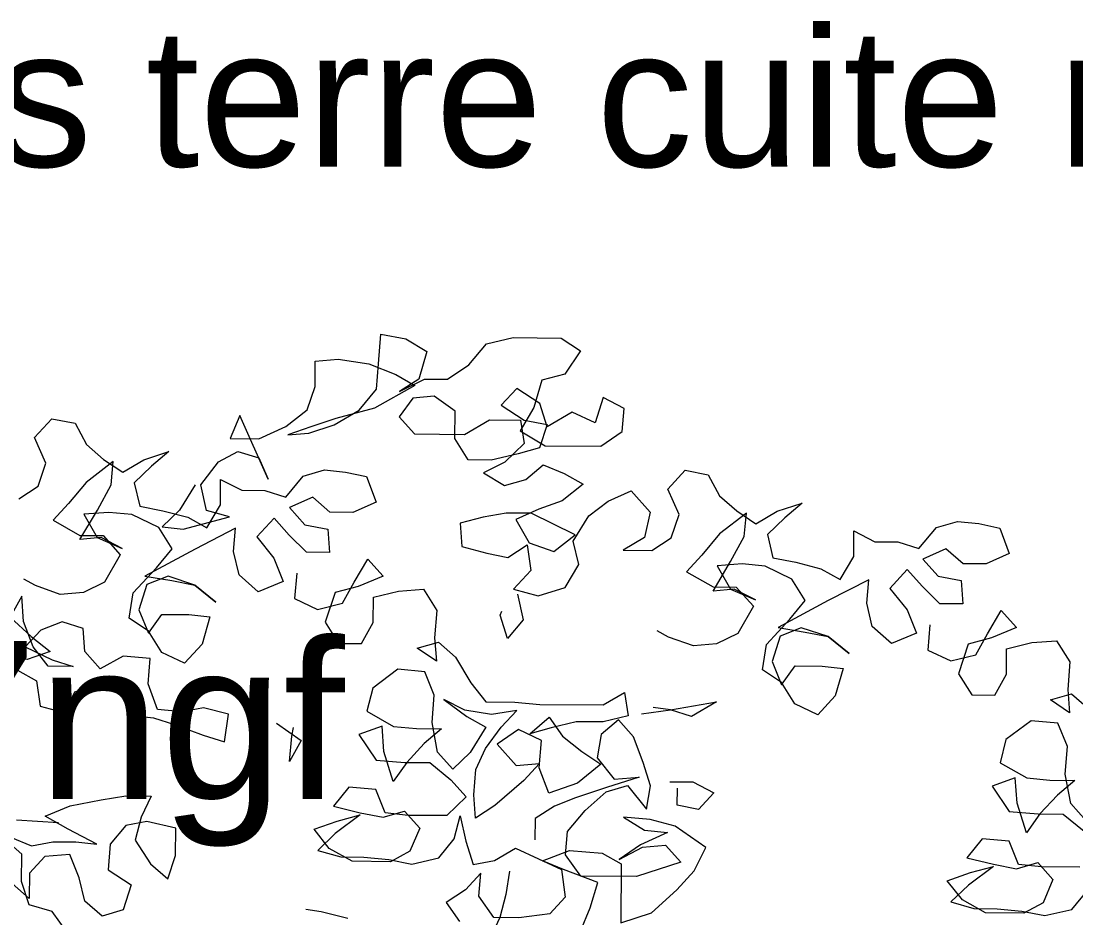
# Model space of a CAD drawing. Header units: millimetres. Extents: x 318905 to 439572, y -5133 to 105868.
# Drawn here: x 409382 to 410717, y 5973 to 7108 of the extents above; entities that cross this region are included whole.
import ezdxf

# ---------------------------------------------------------------- set-up
doc = ezdxf.new("R2010")
doc.units = ezdxf.units.MM
doc.header["$MEASUREMENT"] = 0
doc.layers.add('0_Stylo_No__98', color=154, linetype='Continuous', lineweight=0)
doc.layers.add('INTI_Etiquettes_Stylo_No__1', color=7, linetype='Continuous', lineweight=5)
doc.layers.add('INTI_Agencement_Stylo_No__102', color=7, linetype='Continuous', lineweight=0, true_color=0xcccccc)
doc.styles.add('STYLE_GENERE_2', font='Arial')
doc.styles.add('STYLE_GENERE_3', font='')
doc.styles.get('STYLE_GENERE_3').set_extended_font_data('Arial')
doc.dimstyles.new('STYLE_GENERE__3', dxfattribs={"dimtxt": 0.18, "dimasz": 182.4, "dimexe": 0.18, "dimexo": 0.0625, "dimgap": 0.09, "dimtad": 0, "dimtih": 1, "dimtoh": 1, "dimdec": 4, "dimzin": 0, "dimdsep": 46, "dimcen": 0.09, "dimadec": 0, "dimazin": 0, "dimtfac": 1, "dimtdec": 4, "dimtmove": 0, "dimatfit": 3, "dimldrblk": 'ARROWHEAD_5', "dimfxl": 0, "dimtolj": 1, "dimtzin": 0, "dimarcsym": 0})

# ---------------------------------------------------------------- blocks, each defined once
blk = doc.blocks.new('arbre6[2]', base_point=(409289.9, -542.5))
at = {"layer": 'INTI_Agencement_Stylo_No__102', "linetype": 'Continuous'}
for p, q in [((409834.6, 6673.9), (409837.3, 6711.4)), ((409837.3, 6711.4), (409868.9, 6705.7)), ((409868.9, 6705.7), (409895.5, 6689.4)), ((409971, 6699.5), (410005.1, 6707.2)), ((410005.1, 6707.2), (410065.9, 6706.6)), ((410065.9, 6706.6), (410090.1, 6690.4)), ((409948.9, 6672.9), (409971, 6699.5)), ((409754.3, 6677.3), (409783.5, 6679.7)), ((409783.5, 6679.7), (409822.4, 6674)), ((409895.5, 6689.4), (409885.5, 6654.7)), ((410090.1, 6690.4), (410070.5, 6661.1)), ((409754.1, 6645.2), (409754.3, 6677.3)), ((409822.4, 6674), (409856.4, 6660.3)), ((409831.9, 6641.8), (409834.6, 6673.9)), ((409922, 6654.4), (409948.9, 6672.9)), ((409856.4, 6660.3), (409880.6, 6646.7)), ((409885.5, 6654.7), (409861.1, 6638.9)), ((409861.1, 6638.9), (409892.8, 6654.7)), ((409892.8, 6654.7), (409922, 6654.4)), ((410041.2, 6653.3), (410031.2, 6618.6)), ((410070.5, 6661.1), (410041.2, 6653.3)), ((409744.1, 6615.9), (409754.1, 6645.2)), ((409809.8, 6615.3), (409831.9, 6641.8)), ((409880.6, 6646.7), (409829.3, 6617.8)), ((410009.5, 6642.9), (409989.9, 6621.7)), ((410038.6, 6623.9), (410009.5, 6642.9)), ((409878.1, 6630.7), (409860.8, 6606.8)), ((409904.8, 6633.1), (409878.1, 6630.7)), ((409931.4, 6614.2), (409904.8, 6633.1)), ((410118.9, 6631.2), (410108.9, 6599.2)), ((410145.5, 6617.6), (410118.9, 6631.2)), ((409717.2, 6594.7), (409744.1, 6615.9)), ((409778.1, 6596.8), (409809.8, 6615.3)), ((409829.3, 6617.8), (409780.6, 6604.8)), ((409931.2, 6579.4), (409931.4, 6614.2)), ((409989.9, 6621.7), (410018.9, 6602.7)), ((410031.2, 6618.6), (410014, 6589.3)), ((410048.1, 6594.4), (410038.6, 6623.9)), ((410079.8, 6612.8), (410048.1, 6594.4)), ((410108.9, 6599.2), (410079.8, 6612.8)), ((410142.9, 6588.2), (410145.5, 6617.6)), ((409398.9, 6580.6), (409421, 6604.5)), ((409421, 6604.5), (409450.2, 6598.8)), ((409450.2, 6598.8), (409464.5, 6571.9)), ((409659, 6608.6), (409646.6, 6579.3)), ((409694.8, 6528), (409659, 6608.6)), ((409780.6, 6604.8), (409748.9, 6594.4)), ((409860.8, 6606.8), (409880.1, 6585.2)), ((409943.4, 6584.6), (409975.1, 6603.1)), ((409975.1, 6603.1), (410014.1, 6602.7)), ((410014.1, 6602.7), (410018.7, 6573.2)), ((410018.9, 6602.7), (410048.1, 6597)), ((409683.1, 6578.9), (409717.2, 6594.7)), ((409748.9, 6594.4), (409719.6, 6584)), ((409719.6, 6584), (409746.4, 6586.4)), ((409746.4, 6586.4), (409778.1, 6596.8)), ((409880.1, 6585.2), (409943.4, 6584.6)), ((410014, 6589.3), (410045.4, 6570.3)), ((410048.1, 6597), (410038.1, 6567.7)), ((410116, 6569.7), (410142.9, 6588.2)), ((409413.3, 6548.3), (409398.9, 6580.6)), ((409464.5, 6571.9), (409486.3, 6553)), ((409646.6, 6579.3), (409683.1, 6578.9)), ((409948, 6552.5), (409931.2, 6579.4)), ((410018.7, 6573.2), (409994.2, 6549.4)), ((409537.4, 6552.6), (409569.1, 6563)), ((409569.1, 6563), (409547, 6544.4)), ((409631.8, 6550), (409656.2, 6563.1)), ((409656.2, 6563.1), (409682.9, 6554.8)), ((410011.3, 6559.9), (409977.2, 6552.2)), ((410038.1, 6567.7), (410011.3, 6559.9)), ((410045.4, 6570.3), (410116, 6569.7)), ((409403.3, 6519), (409413.3, 6548.3)), ((409498.4, 6550.2), (409464.2, 6523.8)), ((409486.3, 6553), (409510.5, 6536.7)), ((409495.8, 6520.8), (409498.4, 6550.2)), ((409510.5, 6536.7), (409537.4, 6552.6)), ((409547, 6544.4), (409525, 6523.2)), ((409609.6, 6520.7), (409631.8, 6550)), ((409682.9, 6554.8), (409694.8, 6528)), ((409977.2, 6552.2), (409948, 6552.5)), ((409994.2, 6549.4), (409967.4, 6536.2)), ((410020.8, 6527.7), (410042.8, 6546.2)), ((410042.8, 6546.2), (410069.5, 6535.3)), ((409717, 6505.4), (409739.1, 6532)), ((409739.1, 6532), (409765.9, 6539.8)), ((409765.9, 6539.8), (409792.7, 6536.9)), ((409792.7, 6536.9), (409819.4, 6531.3)), ((409819.4, 6531.3), (409831.3, 6499)), ((409967.4, 6536.2), (409994, 6519.9)), ((410069.5, 6535.3), (410093.7, 6521.7)), ((410200.7, 6515.4), (410222.8, 6539.3)), ((410222.8, 6539.3), (410251.9, 6533.6)), ((410251.9, 6533.6), (410266.3, 6506.7)), ((409378.9, 6503.1), (409403.3, 6519)), ((409464.2, 6523.8), (409442.1, 6497.2)), ((409478.5, 6488.8), (409495.8, 6520.8)), ((409525, 6523.2), (409532.1, 6493.7)), ((409602.3, 6520.8), (409582.6, 6488.8)), ((409616.7, 6488.5), (409609.6, 6520.7)), ((409634.3, 6495.5), (409634.5, 6527.6)), ((409634.5, 6527.6), (409661.2, 6514)), ((409994, 6519.9), (410020.8, 6527.7)), ((410093.7, 6521.7), (410066.8, 6500.5)), ((409661.2, 6514), (409690.3, 6513.7)), ((409690.3, 6513.7), (409717, 6505.4)), ((409751.1, 6505.1), (409721.8, 6492)), ((409772.8, 6486.2), (409751.1, 6505.1)), ((410125.2, 6500), (410154.5, 6513.1)), ((410154.5, 6513.1), (410178.6, 6486.1)), ((410215.1, 6483.1), (410200.7, 6515.4)), ((410266.3, 6506.7), (410288.1, 6487.8)), ((409442.1, 6497.2), (409422.5, 6476)), ((409532.1, 6493.7), (409561.2, 6488.1)), ((409617, 6466.2), (409634.3, 6495.5)), ((409721.8, 6492), (409741.1, 6470.4)), ((409831.3, 6499), (409802, 6485.9)), ((410066.8, 6500.5), (410037.6, 6490.1)), ((410100.7, 6481.5), (410125.2, 6500)), ((410339.2, 6487.3), (410370.9, 6497.8)), ((410370.9, 6497.8), (410348.8, 6479.2)), ((409456.3, 6451.6), (409478.5, 6488.8)), ((409493.1, 6486), (409461.5, 6483.6)), ((409461.5, 6483.6), (409478.3, 6454.1)), ((409522.3, 6483.1), (409493.1, 6486)), ((409556.2, 6466.7), (409522.3, 6483.1)), ((409582.6, 6488.8), (409560.6, 6467.6)), ((409561.2, 6488.1), (409592.8, 6479.8)), ((409587.3, 6464.7), (409645.8, 6480.2)), ((409592.8, 6479.8), (409617, 6466.2)), ((409645.8, 6480.2), (409616.7, 6488.5)), ((409702.2, 6478.8), (409680.2, 6454.9)), ((409721.5, 6457.2), (409702.2, 6478.8)), ((409802, 6485.9), (409772.8, 6486.2)), ((409966.9, 6480), (409937.7, 6472.2)), ((409996.2, 6485.1), (409966.9, 6480)), ((410027.8, 6484.8), (409996.2, 6485.1)), ((410037.6, 6490.1), (410008.3, 6477)), ((410083.5, 6457.5), (410027.8, 6484.8)), ((410081, 6449.5), (410100.7, 6481.5)), ((410178.6, 6486.1), (410171.1, 6454.1)), ((410205.1, 6453.8), (410215.1, 6483.1)), ((410300.2, 6485), (410266, 6458.6)), ((410288.1, 6487.8), (410312.3, 6471.5)), ((410297.6, 6455.6), (410300.2, 6485)), ((410312.3, 6471.5), (410339.2, 6487.3)), ((410348.8, 6479.2), (410326.8, 6458)), ((409422.5, 6476), (409456.4, 6456.9)), ((409573, 6439.8), (409556.2, 6466.7)), ((409560.6, 6467.6), (409587.3, 6464.7)), ((409653.5, 6465.8), (409602.2, 6439.5)), ((409650.8, 6436.4), (409653.5, 6465.8)), ((409741.1, 6470.4), (409770.3, 6464.8)), ((409770.3, 6464.8), (409772.5, 6435.3)), ((409937.7, 6472.2), (409939.9, 6442.8)), ((410008.3, 6477), (410025.1, 6447.4)), ((410518.8, 6440.2), (410540.9, 6466.8)), ((410540.9, 6466.8), (410567.7, 6474.6)), ((410567.7, 6474.6), (410594.5, 6471.7)), ((410594.5, 6471.7), (410621.2, 6466.1)), ((410621.2, 6466.1), (410633.1, 6433.8)), ((409483.1, 6454), (409456.3, 6451.6)), ((409456.4, 6456.9), (409485.6, 6456.7)), ((409478.3, 6454.1), (409509.8, 6440.4)), ((409509.8, 6440.4), (409483.1, 6454)), ((409485.6, 6456.7), (409507.3, 6432.4)), ((409680.2, 6454.9), (409701.9, 6427.9)), ((409743.3, 6435.6), (409721.5, 6457.2)), ((410056.6, 6436.4), (410083.5, 6457.5)), ((410171.1, 6454.1), (410144.2, 6438.3)), ((410180.7, 6437.9), (410205.1, 6453.8)), ((410266, 6458.6), (410243.9, 6432)), ((410280.3, 6423.6), (410297.6, 6455.6)), ((410326.8, 6458), (410333.9, 6428.5)), ((410436.1, 6430.3), (410436.3, 6462.4)), ((410436.3, 6462.4), (410462.9, 6448.8)), ((409602.2, 6439.5), (409538.7, 6405.3)), ((409553.4, 6415.9), (409573, 6439.8)), ((409939.9, 6442.8), (409971.5, 6434.5)), ((409998.2, 6428.9), (410022.6, 6444.7)), ((410022.6, 6444.7), (410027.2, 6412.5)), ((410025.1, 6447.4), (410056.6, 6436.4)), ((410088.1, 6420), (410081, 6449.5)), ((410144.2, 6438.3), (410180.7, 6437.9)), ((410462.9, 6448.8), (410492.1, 6448.5)), ((410492.1, 6448.5), (410518.8, 6440.2)), ((410552.9, 6439.9), (410523.6, 6426.8)), ((410574.6, 6421), (410552.9, 6439.9)), ((409507.3, 6432.4), (409487.6, 6397.8)), ((409657.9, 6406.9), (409650.8, 6436.4)), ((409701.9, 6427.9), (409713.8, 6398.4)), ((409772.5, 6435.3), (409743.3, 6435.6)), ((409803.8, 6397.6), (409821.1, 6426.9)), ((409821.1, 6426.9), (409840.4, 6405.3)), ((409971.5, 6434.5), (409998.2, 6428.9)), ((410243.9, 6432), (410224.3, 6410.8)), ((410333.9, 6428.5), (410363, 6422.9)), ((410418.8, 6401), (410436.1, 6430.3)), ((410523.6, 6426.8), (410542.9, 6405.2)), ((410633.1, 6433.8), (410603.8, 6420.7)), ((409524, 6384), (409553.4, 6415.9)), ((410027.2, 6412.5), (410005.2, 6388.7)), ((410070.9, 6390.7), (410088.1, 6420)), ((410258.1, 6386.4), (410280.3, 6423.6)), ((410294.9, 6420.8), (410263.2, 6418.4)), ((410263.2, 6418.4), (410280.1, 6388.8)), ((410324.1, 6417.9), (410294.9, 6420.8)), ((410358, 6401.5), (410324.1, 6417.9)), ((410363, 6422.9), (410394.6, 6414.6)), ((410394.6, 6414.6), (410418.8, 6401)), ((410504, 6413.6), (410482, 6389.7)), ((410523.3, 6392), (410504, 6413.6)), ((410603.8, 6420.7), (410574.6, 6421)), ((409400, 6393.2), (409385.4, 6401.4)), ((409487.6, 6397.8), (409460.7, 6384.6)), ((409538.7, 6405.3), (409572.7, 6399.7)), ((409567.9, 6405.1), (409541.1, 6394.6)), ((409601.9, 6394), (409567.9, 6405.1)), ((409572.7, 6399.7), (409601.9, 6394)), ((409682.1, 6385.3), (409657.9, 6406.9)), ((409713.8, 6398.4), (409682.1, 6385.3)), ((409730.9, 6408.9), (409728.2, 6376.8)), ((409789, 6370.9), (409803.8, 6397.6)), ((409840.4, 6405.3), (409808.6, 6392.2)), ((410224.3, 6410.8), (410258.2, 6391.7)), ((410374.8, 6374.6), (410358, 6401.5)), ((410455.3, 6400.6), (410404, 6374.3)), ((410452.6, 6371.2), (410455.3, 6400.6)), ((410542.9, 6405.2), (410572, 6399.6)), ((410572, 6399.6), (410574.3, 6370.1)), ((409431.5, 6382.2), (409400, 6393.2)), ((409460.7, 6384.6), (409431.5, 6382.2)), ((409541.1, 6394.6), (409531.1, 6362.6)), ((409601.9, 6394), (409628.5, 6372.4)), ((409628.5, 6372.4), (409601.9, 6394)), ((409779.4, 6384.4), (409766.9, 6347)), ((409808.6, 6392.2), (409779.4, 6384.4)), ((409828, 6378.6), (409859.7, 6386.4)), ((409859.7, 6386.4), (409891.3, 6388.8)), ((409891.3, 6388.8), (409908.1, 6361.8)), ((410005.2, 6388.7), (410036.7, 6380.3)), ((410036.7, 6380.3), (410070.9, 6390.7)), ((410284.9, 6388.8), (410258.1, 6386.4)), ((410258.2, 6391.7), (410287.4, 6391.5)), ((410280.1, 6388.8), (410311.6, 6375.2)), ((410311.6, 6375.2), (410284.9, 6388.8)), ((410287.4, 6391.5), (410309.1, 6367.2)), ((410482, 6389.7), (410503.7, 6362.7)), ((410545.1, 6370.4), (410523.3, 6392)), ((409382.8, 6380), (409368, 6353.3)), ((409385, 6347.8), (409382.8, 6380)), ((409518.9, 6352), (409524, 6384)), ((409728.2, 6376.8), (409757.3, 6363.2)), ((409757.3, 6363.2), (409789, 6370.9)), ((409827.8, 6346.5), (409828, 6378.6)), ((410010.5, 6382.3), (410017.5, 6350.1)), ((410404, 6374.3), (410340.5, 6340.1)), ((410355.2, 6350.7), (410374.8, 6374.6)), ((410459.7, 6341.7), (410452.6, 6371.2)), ((409531.1, 6362.6), (409543, 6333)), ((409908.1, 6361.8), (409905.4, 6327.1)), ((409988.4, 6355.8), (409990.8, 6361.1)), ((410309.1, 6367.2), (410289.4, 6332.6)), ((410503.7, 6362.7), (410515.6, 6333.2)), ((410574.3, 6370.1), (410545.1, 6370.4)), ((410605.6, 6332.4), (410622.8, 6361.7)), ((410622.8, 6361.7), (410642.1, 6340.1)), ((409368, 6353.3), (409394.6, 6329)), ((409397, 6315.6), (409385, 6347.8)), ((409433.7, 6347.4), (409406.8, 6336.9)), ((409460.4, 6339.1), (409433.7, 6347.4)), ((409543.1, 6335.7), (409518.9, 6352)), ((409543, 6333), (409560.2, 6356.9)), ((409560.2, 6356.9), (409594.3, 6356.6)), ((409594.3, 6356.6), (409621, 6353.7)), ((409621, 6353.7), (409611, 6319)), ((409766.9, 6347), (409783.8, 6320.1)), ((409813, 6319.9), (409827.8, 6346.5)), ((409997.9, 6326.2), (409988.4, 6355.8)), ((410017.5, 6350.1), (409997.9, 6326.2)), ((410325.8, 6318.8), (410355.2, 6350.7)), ((409406.8, 6336.9), (409387.2, 6315.7)), ((409462.6, 6309.7), (409460.4, 6339.1)), ((409559.9, 6308.8), (409543.1, 6335.7)), ((410201.8, 6328), (410187.2, 6336.2)), ((410289.4, 6332.6), (410262.5, 6319.4)), ((410340.5, 6340.1), (410374.5, 6334.5)), ((410369.7, 6339.9), (410342.9, 6329.4)), ((410403.7, 6328.8), (410369.7, 6339.9)), ((410374.5, 6334.5), (410403.7, 6328.8)), ((410483.9, 6320.1), (410459.7, 6341.7)), ((410515.6, 6333.2), (410483.9, 6320.1)), ((410532.7, 6343.7), (410530, 6311.6)), ((410590.8, 6305.7), (410605.6, 6332.4)), ((410642.1, 6340.1), (410610.4, 6327)), ((409394.6, 6329), (409418.8, 6310)), ((409611, 6319), (409589, 6295.1)), ((409783.8, 6320.1), (409813, 6319.9)), ((409883.5, 6313.9), (409910.3, 6321.7)), ((409905.4, 6327.1), (409907.7, 6297.6)), ((409910.3, 6321.7), (409932, 6302.7)), ((410233.3, 6317), (410201.8, 6328)), ((410262.5, 6319.4), (410233.3, 6317)), ((410320.6, 6286.8), (410325.8, 6318.8)), ((410342.9, 6329.4), (410332.9, 6297.4)), ((410403.7, 6328.8), (410430.3, 6307.2)), ((410430.3, 6307.2), (410403.7, 6328.8)), ((410581.2, 6319.2), (410568.7, 6281.8)), ((410610.4, 6327), (410581.2, 6319.2)), ((410629.8, 6313.4), (410661.5, 6321.2)), ((410661.5, 6321.2), (410693.1, 6323.5)), ((410693.1, 6323.5), (410709.9, 6296.6)), ((409389.5, 6299.6), (409362.8, 6305.2)), ((409387.2, 6315.7), (409421.2, 6299.3)), ((409418.8, 6310), (409389.5, 6299.6)), ((409416.2, 6291.3), (409397, 6315.6)), ((409481.9, 6288.1), (409462.6, 6309.7)), ((409589, 6295.1), (409559.9, 6308.8)), ((409907.7, 6297.6), (409883.5, 6313.9)), ((410530, 6311.6), (410559.1, 6298)), ((410559.1, 6298), (410590.8, 6305.7)), ((410629.5, 6281.3), (410629.8, 6313.4)), ((409447.9, 6291), (409416.2, 6291.3)), ((409421.2, 6299.3), (409447.9, 6291)), ((409511.2, 6303.9), (409481.9, 6288.1)), ((409545.2, 6300.9), (409511.2, 6303.9)), ((409542.6, 6268.8), (409545.2, 6300.9)), ((409932, 6302.7), (409951.2, 6270.4)), ((410332.9, 6297.4), (410344.8, 6267.8)), ((410344.8, 6267.8), (410362, 6291.7)), ((410362, 6291.7), (410396.1, 6291.4)), ((410396.1, 6291.4), (410422.8, 6288.5)), ((410709.9, 6296.6), (410707.2, 6261.9)), ((409377.3, 6286.3), (409401.5, 6272.7)), ((409858.9, 6287.3), (409827.1, 6263.5)), ((409893, 6284.3), (409858.9, 6287.3)), ((409904.9, 6254.8), (409893, 6284.3)), ((410344.9, 6270.5), (410320.6, 6286.8)), ((410422.8, 6288.5), (410412.8, 6253.8)), ((410568.7, 6281.8), (410585.6, 6254.9)), ((410614.8, 6254.7), (410629.5, 6281.3)), ((409401.5, 6272.7), (409406.1, 6240.6)), ((409450, 6258.9), (409481.7, 6269.3)), ((409481.7, 6269.3), (409508.4, 6255.7)), ((409554.5, 6236.6), (409542.6, 6268.8)), ((409951.2, 6270.4), (409970.5, 6246.2)), ((410361.7, 6243.6), (410344.9, 6270.5)), ((409437.7, 6232.3), (409450, 6258.9)), ((409508.4, 6255.7), (409522.8, 6228.8)), ((409827.1, 6263.5), (409819.6, 6234.2)), ((409902.2, 6220), (409904.9, 6254.8)), ((410118.9, 6242.2), (410145.8, 6258)), ((410145.8, 6258), (410150.4, 6228.5)), ((410412.8, 6253.8), (410390.8, 6229.9)), ((410585.6, 6254.9), (410614.8, 6254.7)), ((410685.3, 6248.7), (410712.1, 6256.5)), ((410707.2, 6261.9), (410709.5, 6232.4)), ((410712.1, 6256.5), (410733.8, 6237.5)), ((409406.1, 6240.6), (409437.7, 6232.3)), ((409612.9, 6238.7), (409586.1, 6233.6)), ((409644.4, 6230.4), (409612.9, 6238.7)), ((409943.7, 6235.7), (409917, 6249.3)), ((409917, 6249.3), (409946.1, 6227.7)), ((409970.5, 6246.2), (410007, 6245.8)), ((410007, 6245.8), (410038.6, 6242.9)), ((410038.6, 6242.9), (410118.9, 6242.2)), ((410204, 6236), (410182.1, 6238.9)), ((410204, 6236), (410262.4, 6246.2)), ((410262.4, 6246.2), (410230.7, 6227.8)), ((410390.8, 6229.9), (410361.7, 6243.6)), ((410709.5, 6232.4), (410685.3, 6248.7)), ((409522.8, 6228.8), (409549.5, 6225.9)), ((409549.5, 6225.9), (409576.2, 6217.6)), ((409586.1, 6233.6), (409554.5, 6236.6)), ((409639.3, 6195.6), (409644.4, 6230.4)), ((409819.6, 6234.2), (409853.5, 6215.1)), ((409977.7, 6230), (409943.7, 6235.7)), ((409946.1, 6227.7), (409970.3, 6214.1)), ((410009.4, 6235.1), (409977.7, 6230)), ((409989.7, 6213.9), (410009.4, 6235.1)), ((410026.2, 6205.5), (410050.7, 6226.7)), ((410050.7, 6226.7), (410067.5, 6202.5)), ((410150.4, 6228.5), (410118.7, 6220.7)), ((410167.5, 6231), (410204, 6236)), ((410230.7, 6227.8), (410204, 6236)), ((409576.2, 6217.6), (409612.6, 6203.9)), ((409705.2, 6219.1), (409736.6, 6197.4)), ((409724.5, 6202.9), (409727, 6213.6)), ((409838.9, 6215.2), (409809.7, 6204.8)), ((409841.1, 6183.1), (409838.9, 6215.2)), ((409853.5, 6215.1), (409882.7, 6212.2)), ((409882.7, 6212.2), (409914.3, 6211.9)), ((409914.3, 6211.9), (409892.3, 6193.3)), ((409909.2, 6182.5), (409902.2, 6220)), ((409970.3, 6214.1), (409950.6, 6182.1)), ((409970.1, 6187.3), (409989.7, 6213.9)), ((410011.6, 6211), (409984.7, 6192.5)), ((410040.7, 6197.4), (410011.6, 6211)), ((410053, 6213.3), (410026.2, 6205.5)), ((410084.7, 6221), (410053, 6213.3)), ((410118.7, 6220.7), (410084.7, 6221)), ((410138.2, 6223.2), (410116.2, 6204.7)), ((410157.5, 6201.7), (410138.2, 6223.2)), ((410660.7, 6222.1), (410628.9, 6198.3)), ((410694.8, 6219.1), (410660.7, 6222.1)), ((410706.7, 6189.6), (410694.8, 6219.1)), ((409612.6, 6203.9), (409639.3, 6195.6)), ((409721.8, 6170.8), (409724.5, 6202.9)), ((409736.6, 6197.4), (409721.8, 6170.8)), ((409809.7, 6204.8), (409831.3, 6172.5)), ((410038, 6162.6), (410040.7, 6197.4)), ((410067.5, 6202.5), (410091.7, 6183.5)), ((410116.2, 6204.7), (410111.1, 6175.3)), ((410169.4, 6169.4), (410157.5, 6201.7)), ((410628.9, 6198.3), (410621.4, 6168.9)), ((409892.3, 6193.3), (409870.2, 6169.5)), ((409957.7, 6160.6), (409970.1, 6187.3)), ((409984.7, 6192.5), (410008.8, 6165.5)), ((410704, 6154.8), (410706.7, 6189.6)), ((409831.3, 6172.5), (409867.8, 6169.5)), ((409853, 6145.5), (409841.1, 6183.1)), ((409928.5, 6160.9), (409909.2, 6182.5)), ((409950.6, 6182.1), (409928.5, 6160.9)), ((410091.7, 6183.5), (410115.9, 6167.2)), ((410111.1, 6175.3), (410132.8, 6148.3)), ((409870.2, 6169.5), (409853, 6145.5)), ((409867.8, 6169.5), (409899.4, 6169.2)), ((409899.4, 6169.2), (409926, 6147.5)), ((409955, 6128.5), (409957.7, 6160.6)), ((410008.8, 6165.5), (410038.1, 6167.9)), ((410038.1, 6167.9), (410018.4, 6146.7)), ((410049.9, 6130.4), (410038, 6162.6)), ((410115.9, 6167.2), (410086.5, 6143.4)), ((410178.9, 6139.9), (410169.4, 6169.4)), ((410621.4, 6168.9), (410655.3, 6149.9)), ((409926, 6147.5), (409945.3, 6125.9)), ((410018.4, 6146.7), (409981.7, 6114.9)), ((410164.4, 6150.7), (410123, 6137.7)), ((410132.8, 6148.3), (410164.4, 6150.7)), ((410203.3, 6145), (410232.5, 6144.8)), ((410232.5, 6144.8), (410259.1, 6131.1)), ((410640.7, 6150), (410611.5, 6139.6)), ((410642.9, 6117.9), (410640.7, 6150)), ((410655.3, 6149.9), (410684.5, 6147)), ((410684.5, 6147), (410716.1, 6146.7)), ((410716.1, 6146.7), (410694.1, 6128.1)), ((410711, 6117.3), (410704, 6154.8)), ((409797, 6138), (409777.4, 6114.1)), ((409831, 6135), (409797, 6138)), ((409843, 6105.5), (409831, 6135)), ((410086.5, 6143.4), (410049.9, 6130.4)), ((410123, 6137.7), (410083.9, 6124.7)), ((410096, 6108.5), (410122.9, 6132.4)), ((410122.9, 6132.4), (410149.7, 6140.2)), ((410149.7, 6140.2), (410173.8, 6110.5)), ((410173.8, 6110.5), (410178.9, 6139.9)), ((410212.8, 6115.5), (410213, 6136.9)), ((410259.1, 6131.1), (410239.5, 6109.9)), ((410611.5, 6139.6), (410633.1, 6107.3)), ((409444.1, 6114.4), (409483.1, 6122.1)), ((409483.1, 6122.1), (409514.7, 6127.2)), ((409514.7, 6127.2), (409546.4, 6126.9)), ((409546.4, 6126.9), (409534, 6100.2)), ((409945.3, 6125.9), (409920.8, 6102.1)), ((409957.3, 6099.1), (409955, 6128.5)), ((410083.9, 6124.7), (410057.1, 6114.2)), ((410654.8, 6080.3), (410642.9, 6117.9)), ((410694.1, 6128.1), (410672, 6104.3)), ((410730.3, 6095.7), (410711, 6117.3)), ((409412.4, 6101.3), (409444.1, 6114.4)), ((409777.4, 6114.1), (409811.4, 6105.7)), ((409811.4, 6105.7), (409840.5, 6100.1)), ((409840.5, 6100.1), (409867.3, 6107.9)), ((409872.1, 6102.5), (409843, 6105.5)), ((409867.3, 6107.9), (409886.6, 6086.3)), ((409981.7, 6114.9), (409957.3, 6099.1)), ((410057.1, 6114.2), (410032.7, 6098.4)), ((410073.9, 6082), (410096, 6108.5)), ((410239.5, 6109.9), (410212.8, 6115.5)), ((410633.1, 6107.3), (410669.6, 6104.3)), ((410672, 6104.3), (410654.8, 6080.3)), ((410669.6, 6104.3), (410701.2, 6104)), ((410701.2, 6104), (410727.8, 6082.3)), ((409429.3, 6093.1), (409375.9, 6096.3)), ((409441.4, 6085), (409412.4, 6101.3)), ((409541.3, 6094.8), (409514.5, 6089.7)), ((409534, 6100.2), (409526.5, 6070.9)), ((409577.7, 6086.4), (409541.3, 6094.8)), ((409752.8, 6084.9), (409782.1, 6095.3)), ((409811.3, 6103.1), (409779.5, 6079.3)), ((409782.1, 6095.3), (409811.3, 6103.1)), ((409920.8, 6102.1), (409872.1, 6102.5)), ((409930.3, 6072.6), (409937.8, 6101.9)), ((409937.8, 6101.9), (409944.9, 6069.7)), ((410032.7, 6098.4), (410032.5, 6071.6)), ((410178.6, 6097.1), (410144.6, 6100.1)), ((410144.6, 6100.1), (410171.2, 6083.8)), ((410210.2, 6088.8), (410178.6, 6097.1)), ((409477.8, 6065.9), (409441.4, 6085)), ((409514.5, 6089.7), (409494.8, 6065.8)), ((409577.4, 6051.7), (409577.7, 6086.4)), ((409772.1, 6060.6), (409752.8, 6084.9)), ((409779.5, 6079.3), (409757.5, 6058.1)), ((409886.6, 6086.3), (409874.2, 6057)), ((410071.2, 6052.5), (410073.9, 6082)), ((410200.4, 6080.8), (410166.2, 6065.1)), ((410171.2, 6083.8), (410200.4, 6080.8)), ((410248.9, 6061.6), (410210.2, 6088.8)), ((409382.8, 6053.4), (409361.1, 6072.3)), ((409368.4, 6075), (409395.1, 6064)), ((409395.1, 6064), (409421.9, 6069.1)), ((409421.9, 6069.1), (409451.1, 6068.9)), ((409451.1, 6068.9), (409477.8, 6065.9)), ((409494.8, 6065.8), (409492.1, 6033.7)), ((409526.5, 6070.9), (409545.7, 6041.2)), ((409910.7, 6048.6), (409930.3, 6072.6)), ((409944.9, 6069.7), (409954.4, 6040.2)), ((410166.2, 6065.1), (410139.3, 6046.6)), ((410168.6, 6062.4), (410197.8, 6064.8)), ((410197.8, 6064.8), (410217.1, 6043.2)), ((410598.8, 6072.8), (410579.2, 6048.9)), ((410632.8, 6069.8), (410598.8, 6072.8)), ((410644.8, 6040.3), (410632.8, 6069.8)), ((409382.6, 6018.6), (409382.8, 6053.4)), ((409412, 6050.5), (409392.4, 6029.2)), ((409443.6, 6052.9), (409412, 6050.5)), ((409455.6, 6023.3), (409443.6, 6052.9)), ((409567.5, 6022.3), (409577.4, 6051.7)), ((409757.5, 6058.1), (409786.6, 6049.8)), ((409801.2, 6044.3), (409772.1, 6060.6)), ((409874.2, 6057), (409849.8, 6043.8)), ((409981.2, 6045.3), (410008.1, 6061.1)), ((410008.1, 6061.1), (410066.2, 6033.8)), ((410042, 6044.8), (410076.2, 6057.8)), ((410090.5, 6025.6), (410071.2, 6052.5)), ((410076.2, 6057.8), (410117.5, 6054.8)), ((410117.5, 6054.8), (410141.7, 6041.2)), ((410139.3, 6046.6), (410168.6, 6062.4)), ((410234.1, 6032.3), (410248.9, 6061.6)), ((409545.7, 6041.2), (409567.5, 6022.3)), ((409786.6, 6049.8), (409815.8, 6049.5)), ((409849.8, 6043.8), (409801.2, 6044.3)), ((409815.8, 6049.5), (409847.4, 6046.5)), ((409847.4, 6046.5), (409876.6, 6040.9)), ((409876.6, 6040.9), (409910.7, 6048.6)), ((409954.4, 6040.2), (409981.2, 6045.3)), ((410068.7, 6033.8), (410042, 6044.8)), ((410141.7, 6041.2), (410141.1, 5966.3)), ((410217.1, 6043.2), (410161, 6025)), ((410579.2, 6048.9), (410613.1, 6040.5)), ((410613.1, 6037.9), (410581.3, 6014.1)), ((410583.9, 6030.1), (410613.1, 6037.9)), ((410613.1, 6040.5), (410642.3, 6034.9)), ((410642.3, 6034.9), (410669.1, 6042.7)), ((410673.9, 6037.3), (410644.8, 6040.3)), ((410669.1, 6042.7), (410688.4, 6021.1)), ((410722.6, 6036.9), (410673.9, 6037.3)), ((409392.4, 6029.2), (409392.1, 5997.1)), ((409492.1, 6033.7), (409521.2, 6014.7)), ((409964, 6029.4), (409944.4, 6008.2)), ((409961.4, 6000), (409964, 6029.4)), ((410000.5, 6031.8), (409995.5, 6002.4)), ((410066.2, 6033.8), (410070.8, 5999)), ((410112.3, 6017.4), (410068.7, 6033.8)), ((410161, 6025), (410090.5, 6025.6)), ((410212, 6008.4), (410234.1, 6032.3)), ((410554.6, 6019.7), (410583.9, 6030.1)), ((409392.1, 5997.1), (409370.4, 6016.1)), ((409392.1, 5989.1), (409382.6, 6018.6)), ((409462.7, 5993.8), (409455.6, 6023.3)), ((409521.2, 6014.7), (409511.2, 5982.7)), ((410102.4, 5985.3), (410112.3, 6017.4)), ((410573.9, 5995.4), (410554.6, 6019.7)), ((410581.3, 6014.1), (410559.3, 5992.9)), ((410688.4, 6021.1), (410676, 5991.8)), ((409944.4, 6008.2), (409920, 5992.3)), ((409980.6, 5973.1), (409961.4, 6000)), ((409995.5, 6002.4), (409987.9, 5973)), ((410070.8, 5999), (410051.2, 5977.8)), ((410180.2, 5979.3), (410212, 6008.4)), ((410712.5, 5983.4), (410732.1, 6007.3)), ((409421.2, 5980.8), (409392.1, 5989.1)), ((409484.4, 5974.9), (409462.7, 5993.8)), ((409920, 5992.3), (409936.8, 5968.1)), ((410090, 5956), (410102.4, 5985.3)), ((410559.3, 5992.9), (410588.4, 5984.6)), ((410603, 5979.1), (410573.9, 5995.4)), ((410588.4, 5984.6), (410617.6, 5984.3)), ((410617.6, 5984.3), (410649.2, 5981.3)), ((410676, 5991.8), (410651.6, 5978.6)), ((409440.5, 5953.9), (409421.2, 5980.8)), ((409511.2, 5982.7), (409484.4, 5974.9)), ((409761.8, 5980.4), (409742.3, 5983.2)), ((409795.8, 5972.1), (409761.8, 5980.4)), ((409987.9, 5973), (409963.2, 5919.7)), ((410012.3, 5972.8), (409980.6, 5973.1)), ((410051.2, 5977.8), (410012.3, 5972.8)), ((410141.1, 5966.3), (410180.2, 5979.3)), ((410651.6, 5978.6), (410603, 5979.1)), ((410649.2, 5981.3), (410678.3, 5975.7)), ((410678.3, 5975.7), (410712.5, 5983.4))]:
    blk.add_line(p, q, dxfattribs=at)
blk = doc.blocks.new('Cotation_2', base_point=(408548.6, 0))
at = {"layer": '0_Stylo_No__98', "insert": (408548.6, 6062.8), "char_height": 200, "attachment_point": 7, "style": 'STYLE_GENERE_3'}
blk.add_mtext('\\A1;{\\pql;\\fArial|b0|i0|c0|p34;220,37ngf}', dxfattribs=at)
blk = doc.blocks.new('ARROWHEAD_5')
at = {"linetype": 'Continuous', "lineweight": 0}
blk.add_hatch(color=0, dxfattribs=at).paths.add_polyline_path([(-1, 0.2679), (0, 0), (-1, -0.2679)])
at = {"color": 0, "linetype": 'Continuous', "lineweight": 0}
blk.add_line((0, 0), (-1, 0), dxfattribs=at)

msp = doc.modelspace()

# ---------------------------------------------------------------- block references
at = {"color": 154, "linetype": 'Continuous', "lineweight": 0}
msp.add_blockref('Cotation_2', (408548.587, 0.002), dxfattribs=at)
at = {"layer": 'INTI_Agencement_Stylo_No__102', "linetype": 'Continuous'}
msp.add_blockref('arbre6[2]', (409289.886, -542.456), dxfattribs=at)

# ---------------------------------------------------------------- texts
at = {"layer": 'INTI_Etiquettes_Stylo_No__1', "linetype": 'Continuous', "insert": (408819.637, 6870.721), "char_height": 175, "attachment_point": 7, "style": 'STYLE_GENERE_2'}
msp.add_mtext('\\A1;{\\pql;\\fArial|b0|i0|c0|p34;Tuiles terre cuite rouges}', dxfattribs=at)

# ---------------------------------------------------------------- leaders
at = {"layer": 'INTI_Etiquettes_Stylo_No__1', "linetype": 'Continuous', "annotation_type": 0, "has_hookline": 1, "hookline_direction": 0, "text_width": 2609.72}
msp.add_leader([(406566.343, 6503.241), (408279.637, 6870.721), (408819.547, 6870.721)], dimstyle='STYLE_GENERE__3', dxfattribs=at)

doc.saveas('drawing.dxf')
